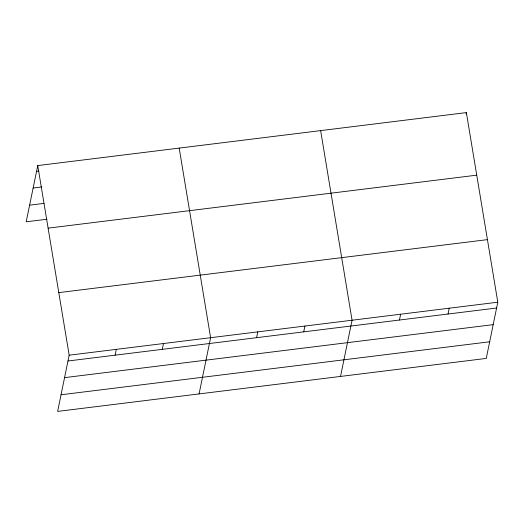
<?xml version="1.0" encoding="UTF-8"?>
<svg xmlns="http://www.w3.org/2000/svg" width="524" height="524" viewBox="0 0 524 524"><rect width="100%" height="100%" fill="white"/><g stroke="black" fill="none" stroke-linecap="round" stroke-linejoin="round"><path stroke-width="0.79" d="M37.741 165.584L69.168 355.187L57.633 411.399L486.259 358.416L497.8 302.204L466.367 112.601L37.741 165.584L26.2 221.796L46.977 219.228M115.123 355.174L116.321 349.357M162.276 349.344L163.468 343.528M199.081 393.917L210.615 337.705L179.188 148.102M256.57 337.692L257.769 331.875M303.724 331.862L304.916 326.046M340.528 376.429L352.062 320.216L320.636 130.614M399.452 320.026L400.644 314.21M466.072 114.055L466.367 112.601M448.027 314.027L449.219 308.21M36.542 171.4L38.94 171.106M33.13 188.031L41.92 186.944M29.613 205.166L43.996 203.384M48.11 228.15L476.742 175.167M58.799 292.615L487.425 239.632M69.168 355.187L497.8 302.204M67.976 361.003L496.608 308.02M64.563 377.634L493.195 324.651M61.046 394.769L489.678 341.786"/></g></svg>
